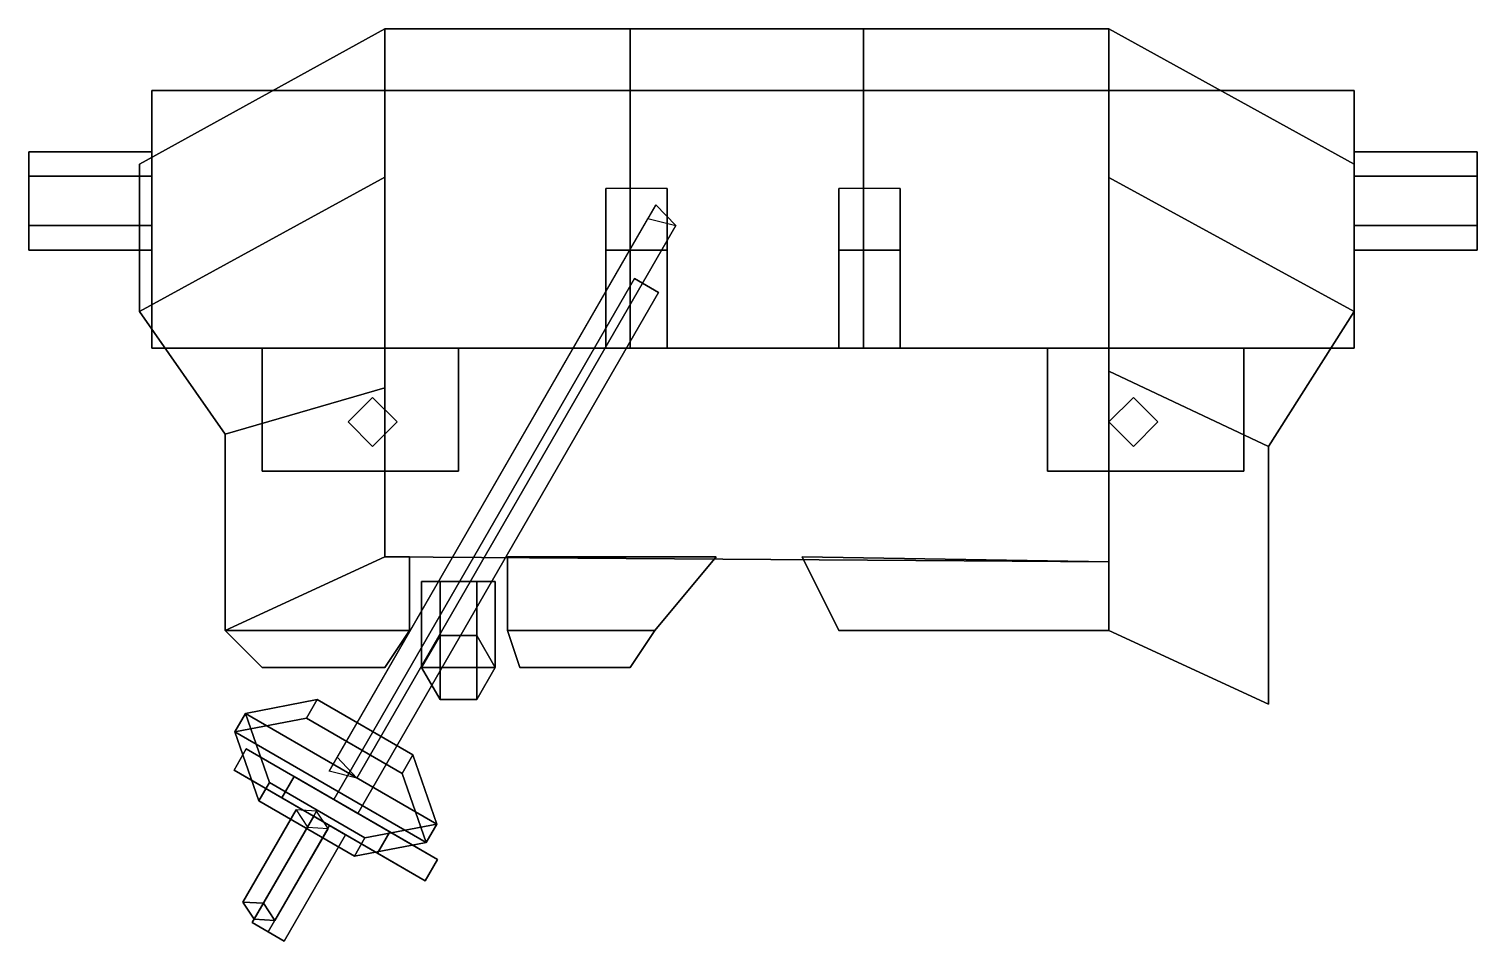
# Model space of a CAD drawing. Extents: x -0.59 to 0.59, y -0.52 to 0.22.
import ezdxf

# ---------------------------------------------------------------- set-up
doc = ezdxf.new("R2010")
doc.units = 0
doc.layers.get('0').update_dxf_attribs({"linetype": 'CONTINUOUS'})
doc.layers.add('SHIELD', color=4, linetype='CONTINUOUS')

msp = doc.modelspace()

# ---------------------------------------------------------------- linework, layer by layer
for points in [[(0.49, 0.17, 0.47), (0.49, 0.17, 0.3), (-0.49, 0.17, 0.3), (-0.49, 0.17, 0.47)], [(-0.49, 0.17, 0.47), (-0.49, -0.04, 0.47), (0.49, -0.04, 0.47), (0.49, 0.17, 0.47)], [(-0.49, 0.17, 0.3), (-0.49, -0.04, 0.3), (-0.49, -0.04, 0.47), (-0.49, 0.17, 0.47)], [(0.49, 0.17, 0.3), (0.49, -0.04, 0.3), (-0.49, -0.04, 0.3), (-0.49, 0.17, 0.3)], [(0.49, -0.04, 0.47), (0.49, -0.04, 0.3), (0.49, 0.17, 0.3), (0.49, 0.17, 0.47)], [(-0.49, 0.1, 0.4446), (-0.49, 0.12, 0.41), (-0.59, 0.12, 0.41), (-0.59, 0.1, 0.4446)], [(-0.49, 0.12, 0.41), (-0.49, 0.1, 0.3754), (-0.59, 0.1, 0.3754), (-0.59, 0.12, 0.41)], [(0.59, 0.1, 0.4446), (0.59, 0.12, 0.41), (0.49, 0.12, 0.41), (0.49, 0.1, 0.4446)], [(0.59, 0.12, 0.41), (0.59, 0.1, 0.3754), (0.49, 0.1, 0.3754), (0.49, 0.12, 0.41)], [(-0.49, 0.06, 0.4446), (-0.49, 0.1, 0.4446), (-0.59, 0.1, 0.4446), (-0.59, 0.06, 0.4446)], [(-0.49, 0.1, 0.3754), (-0.49, 0.06, 0.3754), (-0.59, 0.06, 0.3754), (-0.59, 0.1, 0.3754)], [(0.59, 0.06, 0.4446), (0.59, 0.1, 0.4446), (0.49, 0.1, 0.4446), (0.49, 0.06, 0.4446)], [(0.59, 0.1, 0.3754), (0.59, 0.06, 0.3754), (0.49, 0.06, 0.3754), (0.49, 0.1, 0.3754)], [(-0.12, 0.09, 0.47), (-0.12, -0.04, 0.47), (-0.12, -0.04, 0.67), (-0.12, 0.04, 0.67)], [(-0.07, 0.04, 0.67), (-0.07, 0.09, 0.47), (-0.12, 0.09, 0.47), (-0.12, 0.04, 0.67)], [(-0.07, -0.04, 0.67), (-0.07, -0.04, 0.47), (-0.07, 0.09, 0.47), (-0.07, 0.04, 0.67)], [(0.12, 0.04, 0.67), (0.12, 0.09, 0.47), (0.07, 0.09, 0.47), (0.07, 0.04, 0.67)], [(0.07, 0.09, 0.47), (0.07, -0.04, 0.47), (0.07, -0.04, 0.67), (0.07, 0.04, 0.67)], [(0.12, -0.04, 0.67), (0.12, -0.04, 0.47), (0.12, 0.09, 0.47), (0.12, 0.04, 0.67)], [(-0.0791, 0.0769, 0.3663), (-0.0856, 0.0656, 0.3438), (-0.3454, -0.3844, 0.6437), (-0.3389, -0.3731, 0.6662)], [(-0.0629, 0.06, 0.355), (-0.0791, 0.0769, 0.3663), (-0.3389, -0.3731, 0.6662), (-0.3227, -0.39, 0.655)], [(-0.49, 0.04, 0.41), (-0.49, 0.06, 0.4446), (-0.59, 0.06, 0.4446), (-0.59, 0.04, 0.41)], [(-0.49, 0.06, 0.3754), (-0.49, 0.04, 0.41), (-0.59, 0.04, 0.41), (-0.59, 0.06, 0.3754)], [(-0.0856, 0.0656, 0.3438), (-0.0629, 0.06, 0.355), (-0.3227, -0.39, 0.655), (-0.3454, -0.3844, 0.6437)], [(0.59, 0.04, 0.41), (0.59, 0.06, 0.4446), (0.49, 0.06, 0.4446), (0.49, 0.04, 0.41)], [(0.59, 0.06, 0.3754), (0.59, 0.04, 0.41), (0.49, 0.04, 0.41), (0.49, 0.06, 0.3754)], [(-0.12, 0.04, 0.67), (-0.12, -0.04, 0.67), (-0.07, -0.04, 0.67), (-0.07, 0.04, 0.67)], [(0.07, 0.04, 0.67), (0.07, -0.04, 0.67), (0.12, -0.04, 0.67), (0.12, 0.04, 0.67)], [(-0.077, 0.0055, 0.51), (-0.0965, 0.0168, 0.523), (-0.3415, -0.4076, 0.523), (-0.322, -0.4188, 0.51)], [(-0.0965, 0.0168, 0.523), (-0.0965, 0.0168, 0.497), (-0.3415, -0.4076, 0.497), (-0.3415, -0.4076, 0.523)], [(-0.0965, 0.0168, 0.497), (-0.077, 0.0055, 0.51), (-0.322, -0.4188, 0.51), (-0.3415, -0.4076, 0.497)], [(-0.49, -0.04, 0.47), (-0.49, -0.04, 0.3), (0.49, -0.04, 0.3), (0.49, -0.04, 0.47)], [(-0.4, -0.04, 0.45), (-0.4, -0.14, 0.45), (-0.4, -0.14, 0.47), (-0.4, -0.04, 0.47)], [(-0.4, -0.04, 0.47), (-0.4, -0.14, 0.47), (-0.24, -0.14, 0.47), (-0.24, -0.04, 0.47)], [(-0.24, -0.04, 0.45), (-0.24, -0.14, 0.45), (-0.4, -0.14, 0.45), (-0.4, -0.04, 0.45)], [(-0.4, -0.04, 0.3), (-0.4, -0.14, 0.3), (-0.4, -0.14, 0.32), (-0.4, -0.04, 0.32)], [(-0.24, -0.04, 0.3), (-0.24, -0.14, 0.3), (-0.4, -0.14, 0.3), (-0.4, -0.04, 0.3)], [(-0.4, -0.04, 0.32), (-0.4, -0.14, 0.32), (-0.24, -0.14, 0.32), (-0.24, -0.04, 0.32)], [(-0.24, -0.14, 0.47), (-0.24, -0.14, 0.45), (-0.24, -0.04, 0.45), (-0.24, -0.04, 0.47)], [(-0.24, -0.14, 0.32), (-0.24, -0.14, 0.3), (-0.24, -0.04, 0.3), (-0.24, -0.04, 0.32)], [(-0.12, -0.04, 0.67), (-0.12, -0.04, 0.47), (-0.07, -0.04, 0.47), (-0.07, -0.04, 0.67)], [(0.07, -0.04, 0.67), (0.07, -0.04, 0.47), (0.12, -0.04, 0.47), (0.12, -0.04, 0.67)], [(0.24, -0.04, 0.32), (0.24, -0.14, 0.32), (0.4, -0.14, 0.32), (0.4, -0.04, 0.32)], [(0.4, -0.04, 0.3), (0.4, -0.14, 0.3), (0.24, -0.14, 0.3), (0.24, -0.04, 0.3)], [(0.24, -0.04, 0.3), (0.24, -0.14, 0.3), (0.24, -0.14, 0.32), (0.24, -0.04, 0.32)], [(0.24, -0.04, 0.47), (0.24, -0.14, 0.47), (0.4, -0.14, 0.47), (0.4, -0.04, 0.47)], [(0.24, -0.04, 0.45), (0.24, -0.14, 0.45), (0.24, -0.14, 0.47), (0.24, -0.04, 0.47)], [(0.4, -0.04, 0.45), (0.4, -0.14, 0.45), (0.24, -0.14, 0.45), (0.24, -0.04, 0.45)], [(0.4, -0.14, 0.32), (0.4, -0.14, 0.3), (0.4, -0.04, 0.3), (0.4, -0.04, 0.32)], [(0.4, -0.14, 0.47), (0.4, -0.14, 0.45), (0.4, -0.04, 0.45), (0.4, -0.04, 0.47)], [(-0.31, -0.08, 0.29), (-0.33, -0.1, 0.29), (-0.33, -0.1, 0.48), (-0.31, -0.08, 0.48)], [(-0.33, -0.1, 0.48), (-0.31, -0.12, 0.48), (-0.29, -0.1, 0.48), (-0.31, -0.08, 0.48)], [(-0.31, -0.08, 0.29), (-0.29, -0.1, 0.29), (-0.31, -0.12, 0.29), (-0.33, -0.1, 0.29)], [(-0.29, -0.1, 0.29), (-0.31, -0.08, 0.29), (-0.31, -0.08, 0.48), (-0.29, -0.1, 0.48)], [(0.31, -0.08, 0.29), (0.29, -0.1, 0.29), (0.29, -0.1, 0.48), (0.31, -0.08, 0.48)], [(0.31, -0.08, 0.29), (0.33, -0.1, 0.29), (0.31, -0.12, 0.29), (0.29, -0.1, 0.29)], [(0.29, -0.1, 0.48), (0.31, -0.12, 0.48), (0.33, -0.1, 0.48), (0.31, -0.08, 0.48)], [(0.33, -0.1, 0.29), (0.31, -0.08, 0.29), (0.31, -0.08, 0.48), (0.33, -0.1, 0.48)], [(-0.33, -0.1, 0.29), (-0.31, -0.12, 0.29), (-0.31, -0.12, 0.48), (-0.33, -0.1, 0.48)], [(-0.31, -0.12, 0.29), (-0.29, -0.1, 0.29), (-0.29, -0.1, 0.48), (-0.31, -0.12, 0.48)], [(0.29, -0.1, 0.29), (0.31, -0.12, 0.29), (0.31, -0.12, 0.48), (0.29, -0.1, 0.48)], [(0.31, -0.12, 0.29), (0.33, -0.1, 0.29), (0.33, -0.1, 0.48), (0.31, -0.12, 0.48)], [(-0.4, -0.14, 0.47), (-0.4, -0.14, 0.45), (-0.24, -0.14, 0.45), (-0.24, -0.14, 0.47)], [(-0.4, -0.14, 0.32), (-0.4, -0.14, 0.3), (-0.24, -0.14, 0.3), (-0.24, -0.14, 0.32)], [(0.24, -0.14, 0.32), (0.24, -0.14, 0.3), (0.4, -0.14, 0.3), (0.4, -0.14, 0.32)], [(0.24, -0.14, 0.47), (0.24, -0.14, 0.45), (0.4, -0.14, 0.45), (0.4, -0.14, 0.47)], [(-0.255, -0.23, 1.126), (-0.27, -0.23, 1.1), (-0.27, -0.3, 1.1), (-0.255, -0.326, 1.13)], [(-0.27, -0.23, 1.1), (-0.255, -0.23, 1.074), (-0.255, -0.274, 1.07), (-0.27, -0.3, 1.1)], [(-0.21, -0.23, 1.1), (-0.27, -0.23, 1.1), (-0.255, -0.23, 1.126), (-0.225, -0.23, 1.126)], [(-0.225, -0.23, 1.074), (-0.255, -0.23, 1.074), (-0.27, -0.23, 1.1), (-0.21, -0.23, 1.1)], [(-0.225, -0.23, 1.126), (-0.255, -0.23, 1.126), (-0.255, -0.326, 1.13), (-0.225, -0.326, 1.13)], [(-0.255, -0.23, 1.074), (-0.225, -0.23, 1.074), (-0.225, -0.274, 1.07), (-0.255, -0.274, 1.07)], [(-0.21, -0.23, 1.1), (-0.225, -0.23, 1.126), (-0.225, -0.326, 1.13), (-0.21, -0.3, 1.1)], [(-0.225, -0.23, 1.074), (-0.21, -0.23, 1.1), (-0.21, -0.3, 1.1), (-0.225, -0.274, 1.07)], [(-0.255, -0.274, 0.65), (-0.27, -0.3, 0.65), (-0.27, -0.3, 1.1), (-0.255, -0.274, 1.07)], [(-0.21, -0.3, 0.65), (-0.27, -0.3, 0.65), (-0.255, -0.274, 0.65), (-0.225, -0.274, 0.65)], [(-0.225, -0.274, 0.65), (-0.255, -0.274, 0.65), (-0.255, -0.274, 1.07), (-0.225, -0.274, 1.07)], [(-0.21, -0.3, 0.65), (-0.225, -0.274, 0.65), (-0.225, -0.274, 1.07), (-0.21, -0.3, 1.1)], [(-0.27, -0.3, 0.65), (-0.255, -0.326, 0.65), (-0.255, -0.326, 1.13), (-0.27, -0.3, 1.1)], [(-0.225, -0.326, 0.65), (-0.255, -0.326, 0.65), (-0.27, -0.3, 0.65), (-0.21, -0.3, 0.65)], [(-0.225, -0.326, 0.65), (-0.21, -0.3, 0.65), (-0.21, -0.3, 1.1), (-0.225, -0.326, 1.13)], [(-0.3552, -0.3262, 0.7225), (-0.4136, -0.3375, 0.655), (-0.4223, -0.3525, 0.665), (-0.3638, -0.3412, 0.7325)], [(-0.2577, -0.4275, 0.655), (-0.4136, -0.3375, 0.655), (-0.3552, -0.3262, 0.7225), (-0.2772, -0.3712, 0.7225)], [(-0.2772, -0.3712, 0.7225), (-0.3552, -0.3262, 0.7225), (-0.3638, -0.3412, 0.7325), (-0.2859, -0.3862, 0.7325)], [(-0.255, -0.326, 0.65), (-0.225, -0.326, 0.65), (-0.225, -0.326, 1.13), (-0.255, -0.326, 1.13)], [(-0.4136, -0.3375, 0.655), (-0.3941, -0.3937, 0.5875), (-0.4028, -0.4087, 0.5975), (-0.4223, -0.3525, 0.665)], [(-0.2859, -0.3862, 0.7325), (-0.3638, -0.3412, 0.7325), (-0.4223, -0.3525, 0.665), (-0.2664, -0.4425, 0.665)], [(-0.3162, -0.4387, 0.5875), (-0.3941, -0.3937, 0.5875), (-0.4136, -0.3375, 0.655), (-0.2577, -0.4275, 0.655)], [(-0.2664, -0.4425, 0.665), (-0.4223, -0.3525, 0.665), (-0.4028, -0.4087, 0.5975), (-0.3248, -0.4537, 0.5975)], [(-0.374, -0.3888, 0.5879), (-0.4129, -0.3663, 0.51), (-0.4229, -0.3837, 0.51), (-0.384, -0.4062, 0.5879)], [(-0.4129, -0.3663, 0.51), (-0.374, -0.3888, 0.4321), (-0.384, -0.4062, 0.4321), (-0.4229, -0.3837, 0.51)], [(-0.2571, -0.4563, 0.51), (-0.4129, -0.3663, 0.51), (-0.374, -0.3888, 0.5879), (-0.296, -0.4338, 0.5879)], [(-0.296, -0.4338, 0.4321), (-0.374, -0.3888, 0.4321), (-0.4129, -0.3663, 0.51), (-0.2571, -0.4563, 0.51)], [(-0.2577, -0.4275, 0.655), (-0.2772, -0.3712, 0.7225), (-0.2859, -0.3862, 0.7325), (-0.2664, -0.4425, 0.665)], [(-0.306, -0.4512, 0.5879), (-0.384, -0.4062, 0.5879), (-0.4229, -0.3837, 0.51), (-0.2671, -0.4737, 0.51)], [(-0.2671, -0.4737, 0.51), (-0.4229, -0.3837, 0.51), (-0.384, -0.4062, 0.4321), (-0.306, -0.4512, 0.4321)], [(-0.296, -0.4338, 0.5879), (-0.374, -0.3888, 0.5879), (-0.384, -0.4062, 0.5879), (-0.306, -0.4512, 0.5879)], [(-0.374, -0.3888, 0.4321), (-0.296, -0.4338, 0.4321), (-0.306, -0.4512, 0.4321), (-0.384, -0.4062, 0.4321)], [(-0.3941, -0.3937, 0.5875), (-0.3162, -0.4387, 0.5875), (-0.3248, -0.4537, 0.5975), (-0.4028, -0.4087, 0.5975)], [(-0.3723, -0.416, 0.613), (-0.3631, -0.43, 0.6), (-0.4064, -0.505, 0.65), (-0.4156, -0.491, 0.663)], [(-0.3556, -0.417, 0.626), (-0.3723, -0.416, 0.613), (-0.4156, -0.491, 0.663), (-0.3989, -0.492, 0.676)], [(-0.345, -0.4287, 0.465), (-0.358, -0.4212, 0.45), (-0.408, -0.5078, 0.45), (-0.395, -0.5153, 0.465)], [(-0.358, -0.4212, 0.45), (-0.345, -0.4287, 0.435), (-0.395, -0.5153, 0.435), (-0.408, -0.5078, 0.45)], [(-0.3463, -0.431, 0.613), (-0.3556, -0.417, 0.626), (-0.3989, -0.492, 0.676), (-0.3896, -0.506, 0.663)], [(-0.3631, -0.43, 0.6), (-0.3463, -0.431, 0.613), (-0.3896, -0.506, 0.663), (-0.4064, -0.505, 0.65)], [(-0.332, -0.4362, 0.45), (-0.345, -0.4287, 0.465), (-0.395, -0.5153, 0.465), (-0.382, -0.5228, 0.45)], [(-0.345, -0.4287, 0.435), (-0.332, -0.4362, 0.45), (-0.382, -0.5228, 0.45), (-0.395, -0.5153, 0.435)], [(-0.3162, -0.4387, 0.5875), (-0.2577, -0.4275, 0.655), (-0.2664, -0.4425, 0.665), (-0.3248, -0.4537, 0.5975)], [(-0.2571, -0.4563, 0.51), (-0.296, -0.4338, 0.5879), (-0.306, -0.4512, 0.5879), (-0.2671, -0.4737, 0.51)], [(-0.296, -0.4338, 0.4321), (-0.2571, -0.4563, 0.51), (-0.2671, -0.4737, 0.51), (-0.306, -0.4512, 0.4321)], [(-0.3989, -0.492, 0.676), (-0.4156, -0.491, 0.663), (-0.4064, -0.505, 0.65), (-0.3896, -0.506, 0.663)], [(-0.395, -0.5153, 0.465), (-0.408, -0.5078, 0.45), (-0.395, -0.5153, 0.435), (-0.382, -0.5228, 0.45)]]:
    msp.add_3dface(points)
at = {"layer": 'SHIELD'}
for points in [[(-0.3, 0.0994, 0.6995), (-0.5, -0.01, 0.7), (-0.5, 0.11, 0.52), (-0.3, 0.22, 0.56)], [(-0.3, 0.22, 0.56), (-0.5, 0.11, 0.52), (-0.5, -0.01, 0.7), (-0.3, 0.0994, 0.6995)], [(-0.1, -0.04, 0.86), (-0.3, -0.0396, 0.8604), (-0.3, 0.22, 0.56), (-0.1, 0.22, 0.56)], [(-0.1, 0.22, 0.56), (-0.3, 0.22, 0.56), (-0.3, -0.0396, 0.8604), (-0.1, -0.04, 0.86)], [(0.29, 0.22, 0.47), (-0.3, 0.22, 0.47), (-0.3, 0.22, 0.56), (0.29, 0.22, 0.56)], [(0.29, 0.22, 0.56), (-0.3, 0.22, 0.56), (-0.3, 0.22, 0.47), (0.29, 0.22, 0.47)], [(0.29, 0.22, 0.56), (0.09, 0.22, 0.56), (0.09, -0.04, 0.86), (0.29, -0.0401, 0.8599)], [(0.29, -0.0401, 0.8599), (0.09, -0.04, 0.86), (0.09, 0.22, 0.56), (0.29, 0.22, 0.56)], [(0.49, -0.01, 0.7), (0.29, 0.0991, 0.6994), (0.29, 0.22, 0.56), (0.49, 0.11, 0.52)], [(0.49, 0.11, 0.52), (0.29, 0.22, 0.56), (0.29, 0.0991, 0.6994), (0.49, -0.01, 0.7)], [(0.49, 0.17, 0.07), (-0.49, 0.17, 0.07), (-0.49, 0.17, 0.3), (0.49, 0.17, 0.3)], [(0.49, 0.17, 0.3), (-0.49, 0.17, 0.3), (-0.49, 0.17, 0.07), (0.49, 0.17, 0.07)], [(-0.3, 0.0994, 0.6995), (-0.5, -0.01, 0.7), (-0.43, -0.11, 0.9), (-0.3, -0.0722, 0.8979)], [(-0.3, -0.0722, 0.8979), (-0.43, -0.11, 0.9), (-0.5, -0.01, 0.7), (-0.3, 0.0994, 0.6995)], [(0.49, -0.01, 0.7), (0.29, 0.0991, 0.6994), (0.29, -0.0587, 0.881), (0.42, -0.12, 0.88)], [(0.42, -0.12, 0.88), (0.29, -0.0587, 0.881), (0.29, 0.0991, 0.6994), (0.49, -0.01, 0.7)], [(0.29, -0.214, 1.056), (-0.3, -0.21, 1.06), (-0.3, -0.0396, 0.8604), (0.29, -0.0401, 0.8599)], [(0.29, -0.0401, 0.8599), (-0.3, -0.0396, 0.8604), (-0.3, -0.21, 1.06), (0.29, -0.214, 1.056)], [(0.42, -0.12, 0.88), (0.29, -0.0587, 0.881), (0.29, -0.27, 1.12), (0.42, -0.33, 1.12)], [(0.42, -0.33, 1.12), (0.29, -0.27, 1.12), (0.29, -0.0587, 0.881), (0.42, -0.12, 0.88)], [(-0.3, -0.0722, 0.8979), (-0.43, -0.11, 0.9), (-0.43, -0.27, 1.12), (-0.3, -0.21, 1.06)], [(-0.3, -0.21, 1.06), (-0.43, -0.27, 1.12), (-0.43, -0.11, 0.9), (-0.3, -0.0722, 0.8979)], [(-0.28, -0.27, 1.12), (-0.43, -0.27, 1.12), (-0.3, -0.21, 1.06), (-0.28, -0.21, 1.06)], [(-0.28, -0.21, 1.06), (-0.3, -0.21, 1.06), (-0.43, -0.27, 1.12), (-0.28, -0.27, 1.12)], [(-0.08, -0.27, 1.12), (-0.2, -0.27, 1.12), (-0.2, -0.21, 1.06), (-0.03, -0.21, 1.06)], [(-0.03, -0.21, 1.06), (-0.2, -0.21, 1.06), (-0.2, -0.27, 1.12), (-0.08, -0.27, 1.12)], [(0.29, -0.214, 1.056), (0.04, -0.21, 1.06), (0.07, -0.27, 1.12), (0.29, -0.27, 1.12)], [(0.29, -0.27, 1.12), (0.07, -0.27, 1.12), (0.04, -0.21, 1.06), (0.29, -0.214, 1.056)], [(-0.3, -0.3, 1.16), (-0.4, -0.3, 1.16), (-0.43, -0.27, 1.12), (-0.28, -0.27, 1.12)], [(-0.28, -0.27, 1.12), (-0.43, -0.27, 1.12), (-0.4, -0.3, 1.16), (-0.3, -0.3, 1.16)], [(-0.1, -0.3, 1.16), (-0.19, -0.3, 1.16), (-0.2, -0.27, 1.12), (-0.08, -0.27, 1.12)], [(-0.08, -0.27, 1.12), (-0.2, -0.27, 1.12), (-0.19, -0.3, 1.16), (-0.1, -0.3, 1.16)]]:
    msp.add_3dface(points, dxfattribs=at)

doc.saveas('drawing.dxf')
